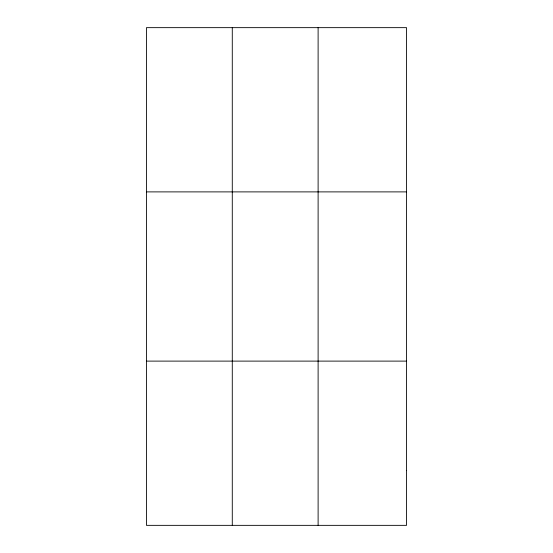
<?xml version="1.0" encoding="UTF-8"?>
<svg xmlns="http://www.w3.org/2000/svg" width="553" height="553" viewBox="0 0 553 553"><rect width="100%" height="100%" fill="white"/><g stroke="black" fill="none" stroke-linecap="round" stroke-linejoin="round"><path stroke-width="0.83" d="M232.281 525.35L232.281 27.65M318.113 525.35L318.113 27.65M146.455 191.891L406.545 191.891M146.455 361.109L406.545 361.109M406.545 470.603L406.545 525.35L146.455 525.35L146.455 27.65L406.545 27.65L406.545 470.603"/></g></svg>
